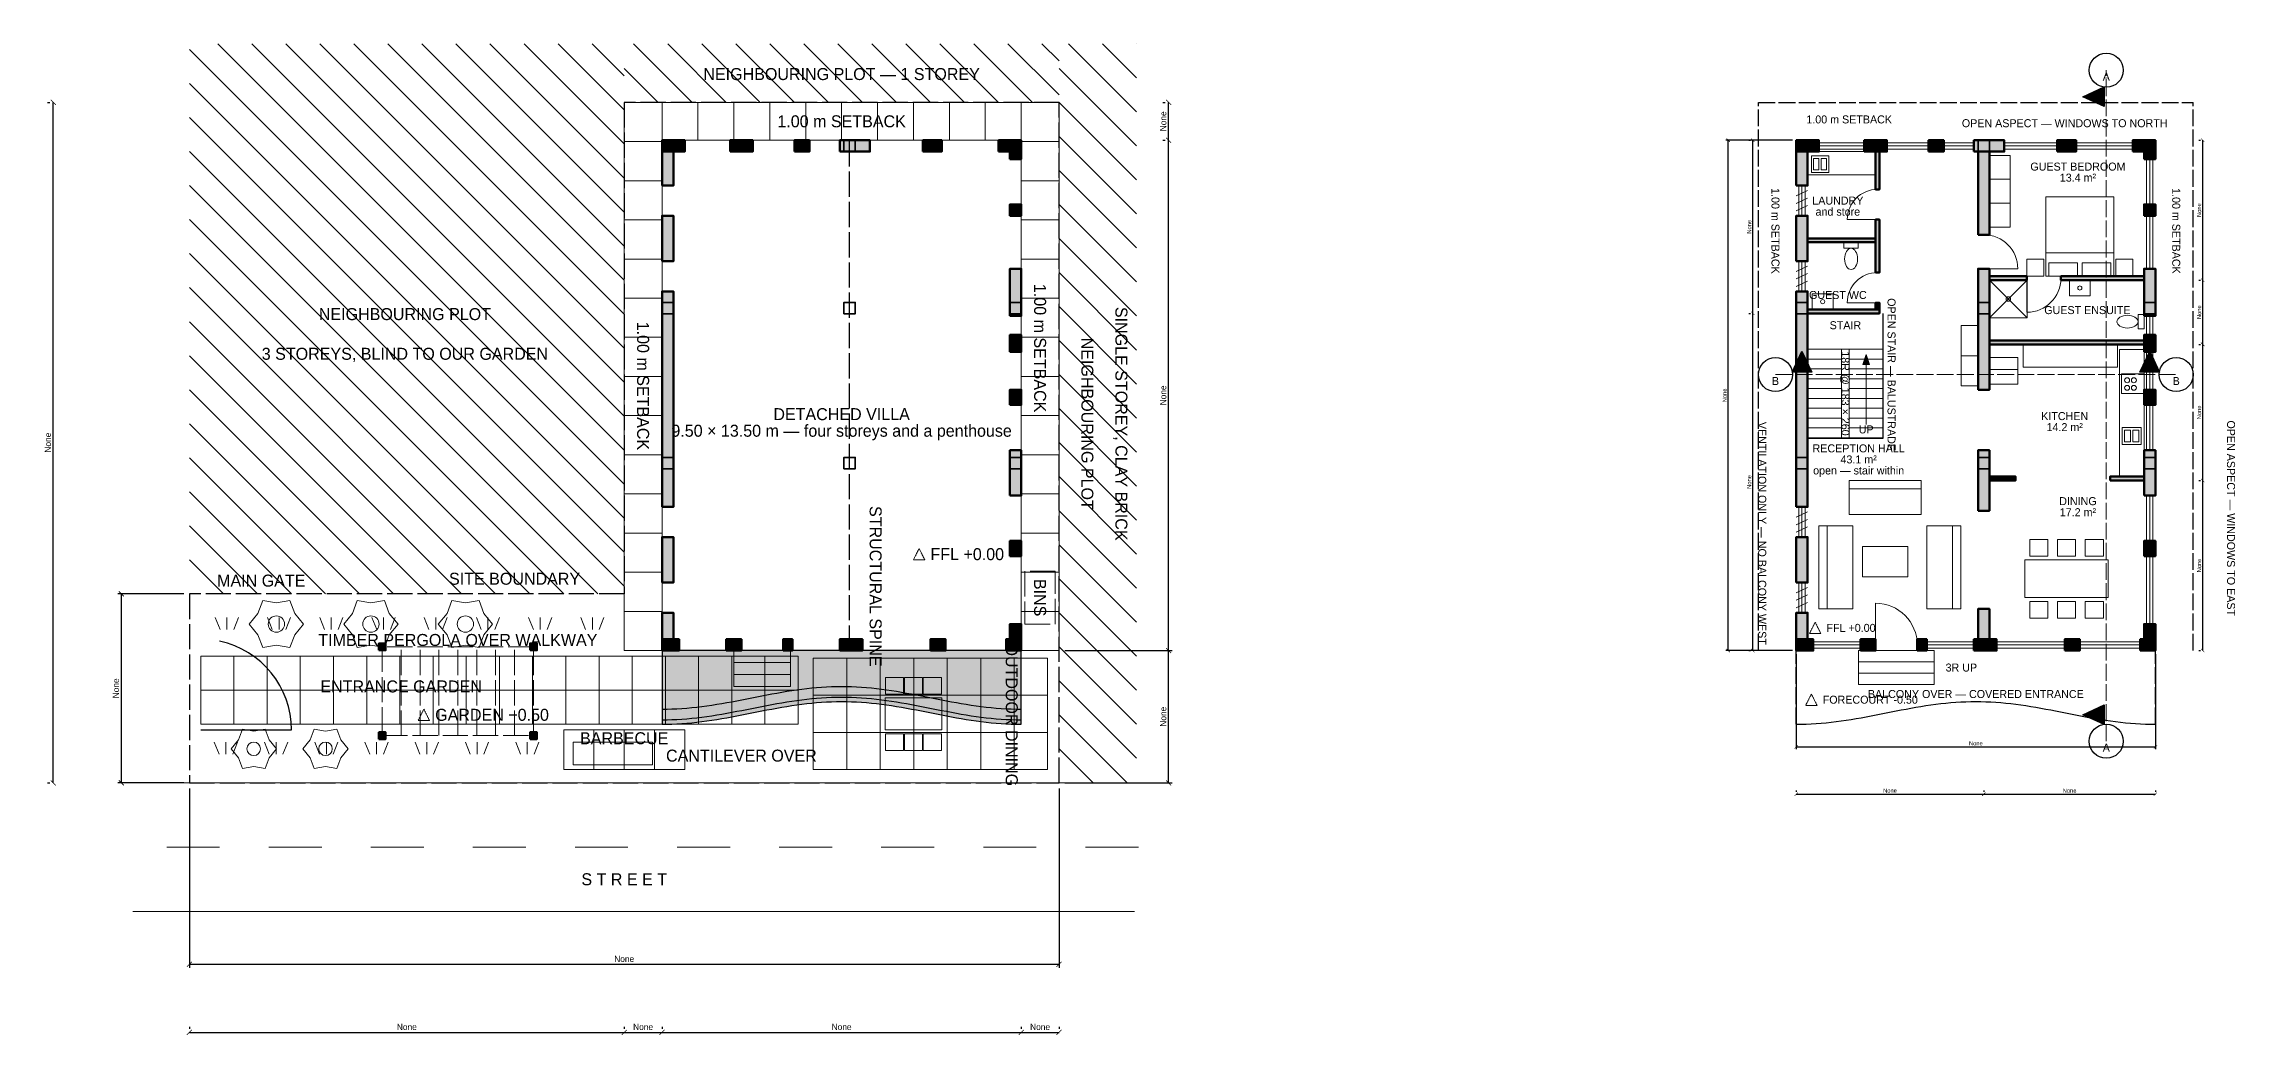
# Model space of a CAD drawing. Header units: millimetres. Extents: x -3851 to 506847, y -6675 to 35120.
# Drawn here: x -3851 to 54109, y -6675 to 19550 of the extents above; entities that cross this region are included whole.
import ezdxf
from ezdxf.enums import TextEntityAlignment as Align

# ---------------------------------------------------------------- set-up
doc = ezdxf.new("R2010")
doc.units = ezdxf.units.MM
doc.header["$LTSCALE"] = 20
doc.linetypes.add('DASHDOT', pattern=[3.556, 2.54, -0.508, 0, -0.508])
doc.linetypes.add('DASHED', pattern=[1.524, 1.27, -0.254])
for name, color, linetype, lineweight in [('A-ANNO-DIMS-00', 5, 'CONTINUOUS', 13), ('A-ANNO-DIMS-SITE', 5, 'CONTINUOUS', 13), ('A-ANNO-PATT-00', 8, 'CONTINUOUS', 9), ('A-ANNO-PATT-SITE', 8, 'CONTINUOUS', 9), ('A-ANNO-SYMB-00', 5, 'DASHED', 13), ('A-ANNO-SYMB-SITE', 5, 'DASHED', 13), ('A-ANNO-TEXT-00', 7, 'CONTINUOUS', 13), ('A-ANNO-TEXT-SITE', 7, 'CONTINUOUS', 13), ('A-DOOR-00', 3, 'CONTINUOUS', 18), ('A-EQPM-00', 6, 'CONTINUOUS', 13), ('A-FLOR-00', 7, 'CONTINUOUS', 25), ('A-FLOR-OVER-00', 7, 'CONTINUOUS', 25), ('A-FLOR-SITE', 7, 'CONTINUOUS', 25), ('A-FLOR-STRS-00', 2, 'CONTINUOUS', 18), ('A-FLOR-STRS-SITE', 2, 'CONTINUOUS', 18), ('A-FURN-00', 6, 'CONTINUOUS', 13), ('A-FURN-SITE', 6, 'CONTINUOUS', 13), ('A-GLAZ-00', 4, 'CONTINUOUS', 18), ('A-WALL-00', 7, 'CONTINUOUS', 50), ('A-WALL-PATT-00', 7, 'CONTINUOUS', 9), ('A-WALL-PATT-SITE', 7, 'CONTINUOUS', 9), ('A-WALL-SITE', 7, 'CONTINUOUS', 50), ('G-ANNO-BNDY-00', 1, 'DASHDOT', 25), ('G-ANNO-BNDY-SITE', 1, 'DASHDOT', 25), ('L-PLNT-SITE', 3, 'CONTINUOUS', 13), ('L-SITE-SITE', 3, 'CONTINUOUS', 18), ('S-COLS-00', 7, 'CONTINUOUS', 35), ('S-COLS-SITE', 7, 'CONTINUOUS', 35)]:
    doc.layers.add(name, color=color, linetype=linetype, lineweight=lineweight)
doc.dimstyles.new('ARCH', dxfattribs={"dimtxt": 2.2, "dimasz": 1.8, "dimexe": 1.2, "dimexo": 2, "dimgap": 0.8, "dimtad": 1, "dimlfac": 0.001, "dimblk": 'ARCHTICK', "dimcen": 2.5, "dimazin": 3, "dimtfac": 1, "dimtmove": 0, "dimatfit": 3})

# ---------------------------------------------------------------- blocks, each defined once
blk = doc.blocks.new('_ARCHTICK')
at = {"color": 0, "linetype": 'BYBLOCK', "const_width": 0.15}
blk.add_lwpolyline([(-0.5, -0.5), (0.5, 0.5)], dxfattribs=at)

msp = doc.modelspace()

# ---------------------------------------------------------------- hatches: boundary and pattern name
at = {"layer": 'A-ANNO-PATT-00'}
for points in [[(50080, 18150), (50640, 18410), (50640, 17890)], [(42650, 11420), (42910, 10860), (42390, 10860)], [(44350, 11330), (44260, 11070), (44440, 11070)], [(51850, 11420), (52110, 10860), (51590, 10860)], [(50080, 1800), (50640, 2060), (50640, 1540)]]:
    msp.add_hatch(color=7, dxfattribs=at).paths.add_polyline_path(points)
at = {"layer": 'A-ANNO-PATT-SITE'}
msp.add_hatch(color=7, dxfattribs=at).paths.add_polyline_path([(12500, 3500), (12500, 1550), (12631.944, 1551.142), (12763.889, 1554.558), (12895.833, 1560.222), (13027.778, 1568.092), (13159.722, 1578.108), (13291.667, 1590.192), (13423.611, 1604.254), (13555.556, 1620.187), (13687.5, 1637.868), (13819.444, 1657.164), (13951.389, 1677.927), (14083.333, 1700), (14215.278, 1723.215), (14347.222, 1747.394), (14479.167, 1772.354), (14611.111, 1797.906), (14743.056, 1823.853), (14875, 1850), (15006.944, 1876.147), (15138.889, 1902.094), (15270.833, 1927.646), (15402.778, 1952.606), (15534.722, 1976.785), (15666.667, 2000), (15798.611, 2022.073), (15930.556, 2042.836), (16062.5, 2062.132), (16194.444, 2079.813), (16326.389, 2095.746), (16458.333, 2109.808), (16590.278, 2121.892), (16722.222, 2131.908), (16854.167, 2139.778), (16986.111, 2145.442), (17118.056, 2148.858), (17250, 2150), (17381.944, 2148.858), (17513.889, 2145.442), (17645.833, 2139.778), (17777.778, 2131.908), (17909.722, 2121.892), (18041.667, 2109.808), (18173.611, 2095.746), (18305.556, 2079.813), (18437.5, 2062.132), (18569.444, 2042.836), (18701.389, 2022.073), (18833.333, 2000), (18965.278, 1976.785), (19097.222, 1952.606), (19229.167, 1927.646), (19361.111, 1902.094), (19493.056, 1876.147), (19625, 1850), (19756.944, 1823.853), (19888.889, 1797.906), (20020.833, 1772.354), (20152.778, 1747.394), (20284.722, 1723.215), (20416.667, 1700), (20548.611, 1677.927), (20680.556, 1657.164), (20812.5, 1637.868), (20944.444, 1620.187), (21076.389, 1604.254), (21208.333, 1590.192), (21340.278, 1578.108), (21472.222, 1568.092), (21604.167, 1560.222), (21736.111, 1554.558), (21868.056, 1551.142), (22000, 1550), (22000, 3500)])
at = {"layer": 'A-WALL-PATT-00'}
for points in [[(42500, 15800), (42800, 15800), (42800, 17000), (42500, 17000)], [(42500, 16700), (43100, 16700), (43100, 17000), (42500, 17000)], [(44300, 16700), (44900, 16700), (44900, 17000), (44300, 17000)], [(46000, 16700), (46400, 16700), (46400, 17000), (46000, 17000)], [(47200, 16700), (48000, 16700), (48000, 17000), (47200, 17000)], [(49400, 16700), (49900, 16700), (49900, 17000), (49400, 17000)], [(51400, 16700), (52000, 16700), (52000, 17000), (51400, 17000)], [(51700, 16500), (52000, 16500), (52000, 17000), (51700, 17000)], [(44600, 15700), (44700, 15700), (44700, 16700), (44600, 16700)], [(47310, 14500), (47610, 14500), (47610, 16700), (47310, 16700)], [(51700, 15000), (52000, 15000), (52000, 15300), (51700, 15300)], [(42500, 13800), (42800, 13800), (42800, 15000), (42500, 15000)], [(44600, 13500), (44700, 13500), (44700, 14900), (44600, 14900)], [(42800, 14300), (44600, 14300), (44600, 14400), (42800, 14400)], [(47310, 10400), (47610, 10400), (47610, 13600), (47310, 13600)], [(47610, 13300), (48600, 13300), (48600, 13400), (47610, 13400)], [(49500, 13300), (51700, 13300), (51700, 13400), (49500, 13400)], [(51700, 12350), (52000, 12350), (52000, 13600), (51700, 13600)], [(42500, 7300), (42800, 7300), (42800, 13000), (42500, 13000)], [(42800, 12420), (44700, 12420), (44700, 12520), (42800, 12520)], [(44600, 12520), (44700, 12520), (44700, 12700), (44600, 12700)], [(47610, 11600), (51700, 11600), (51700, 11700), (47610, 11700)], [(51700, 11400), (52000, 11400), (52000, 11850), (51700, 11850)], [(51700, 10000), (52000, 10000), (52000, 10400), (51700, 10400)], [(47310, 7200), (47610, 7200), (47610, 8800), (47310, 8800)], [(51700, 7600), (52000, 7600), (52000, 8800), (51700, 8800)], [(47610, 8000), (48300, 8000), (48300, 8100), (47610, 8100)], [(50800, 8000), (51700, 8000), (51700, 8100), (50800, 8100)], [(42500, 5300), (42800, 5300), (42800, 6500), (42500, 6500)], [(51700, 6000), (52000, 6000), (52000, 6400), (51700, 6400)], [(42500, 3500), (42800, 3500), (42800, 4500), (42500, 4500)], [(47310, 3800), (47610, 3800), (47610, 4600), (47310, 4600)], [(51700, 3500), (52000, 3500), (52000, 4200), (51700, 4200)], [(42500, 3500), (42950, 3500), (42950, 3800), (42500, 3800)], [(44200, 3500), (44600, 3500), (44600, 3800), (44200, 3800)], [(45700, 3500), (45950, 3500), (45950, 3800), (45700, 3800)], [(47200, 3500), (47800, 3500), (47800, 3800), (47200, 3800)], [(49600, 3500), (50000, 3500), (50000, 3800), (49600, 3800)], [(51600, 3500), (52000, 3500), (52000, 3800), (51600, 3800)]]:
    msp.add_hatch(color=7, dxfattribs=at).paths.add_polyline_path(points)
at = {"layer": 'A-WALL-PATT-SITE'}
for points in [[(12500, 15800), (12800, 15800), (12800, 17000), (12500, 17000)], [(12500, 16700), (13100, 16700), (13100, 17000), (12500, 17000)], [(14300, 16700), (14900, 16700), (14900, 17000), (14300, 17000)], [(16000, 16700), (16400, 16700), (16400, 17000), (16000, 17000)], [(17200, 16700), (18000, 16700), (18000, 17000), (17200, 17000)], [(19400, 16700), (19900, 16700), (19900, 17000), (19400, 17000)], [(21400, 16700), (22000, 16700), (22000, 17000), (21400, 17000)], [(21700, 16500), (22000, 16500), (22000, 17000), (21700, 17000)], [(21700, 15000), (22000, 15000), (22000, 15300), (21700, 15300)], [(12500, 13800), (12800, 13800), (12800, 15000), (12500, 15000)], [(21700, 12350), (22000, 12350), (22000, 13600), (21700, 13600)], [(12500, 7300), (12800, 7300), (12800, 13000), (12500, 13000)], [(21700, 11400), (22000, 11400), (22000, 11850), (21700, 11850)], [(21700, 10000), (22000, 10000), (22000, 10400), (21700, 10400)], [(21700, 7600), (22000, 7600), (22000, 8800), (21700, 8800)], [(12500, 5300), (12800, 5300), (12800, 6500), (12500, 6500)], [(21700, 6000), (22000, 6000), (22000, 6400), (21700, 6400)], [(12500, 3500), (12800, 3500), (12800, 4500), (12500, 4500)], [(21700, 3500), (22000, 3500), (22000, 4200), (21700, 4200)], [(5010, 3510), (5190, 3510), (5190, 3690), (5010, 3690)], [(9010, 3510), (9190, 3510), (9190, 3690), (9010, 3690)], [(12500, 3500), (12950, 3500), (12950, 3800), (12500, 3800)], [(14200, 3500), (14600, 3500), (14600, 3800), (14200, 3800)], [(15700, 3500), (15950, 3500), (15950, 3800), (15700, 3800)], [(17200, 3500), (17800, 3500), (17800, 3800), (17200, 3800)], [(19600, 3500), (20000, 3500), (20000, 3800), (19600, 3800)], [(21600, 3500), (22000, 3500), (22000, 3800), (21600, 3800)], [(5010, 1160), (5190, 1160), (5190, 1340), (5010, 1340)], [(9010, 1160), (9190, 1160), (9190, 1340), (9010, 1340)]]:
    msp.add_hatch(color=7, dxfattribs=at).paths.add_polyline_path(points)

# ---------------------------------------------------------------- linework, layer by layer
at = {"layer": 'A-ANNO-PATT-SITE'}
for p, q in [((11500, 7900), (0, 19400)), ((11500, 8800), (750, 19550)), ((11500, 9700), (1650, 19550)), ((11500, 10600), (2550, 19550)), ((11500, 11500), (3450, 19550)), ((11500, 12400), (4350, 19550)), ((11500, 13300), (5250, 19550)), ((11500, 14200), (6150, 19550)), ((11500, 15100), (7050, 19550)), ((11500, 16000), (7950, 19550)), ((11500, 16900), (8850, 19550)), ((11500, 17800), (9750, 19550)), ((11500, 18700), (10650, 19550)), ((13300, 18000), (11750, 19550)), ((14200, 18000), (12650, 19550)), ((15100, 18000), (13550, 19550)), ((16000, 18000), (14450, 19550)), ((16900, 18000), (15350, 19550)), ((17800, 18000), (16250, 19550)), ((18700, 18000), (17150, 19550)), ((19600, 18000), (18050, 19550)), ((20500, 18000), (18950, 19550)), ((21400, 18000), (19850, 19550)), ((22300, 18000), (20750, 19550)), ((23000, 18200), (21650, 19550)), ((23000, 19100), (22550, 19550)), ((25050, 17750), (23250, 19550)), ((25050, 18650), (24150, 19550)), ((25050, 19550), (25050, 19550)), ((12400, 18000), (11500, 18900)), ((25050, 16850), (23000, 18900)), ((11500, 7000), (0, 18500)), ((11500, 18000), (11500, 18000)), ((25050, 15950), (23000, 18000)), ((11500, 6100), (0, 17600)), ((25050, 15050), (23000, 17100)), ((11500, 5200), (0, 16700)), ((10800, 5000), (0, 15800)), ((25050, 14150), (23000, 16200)), ((25050, 13250), (23000, 15300)), ((9900, 5000), (0, 14900)), ((9000, 5000), (0, 14000)), ((25050, 12350), (23000, 14400)), ((25050, 11450), (23000, 13500)), ((8100, 5000), (0, 13100)), ((7200, 5000), (0, 12200)), ((25050, 10550), (23000, 12600)), ((25050, 9650), (23000, 11700)), ((6300, 5000), (0, 11300)), ((25050, 8750), (23000, 10800)), ((5400, 5000), (0, 10400)), ((25050, 7850), (23000, 9900)), ((4500, 5000), (0, 9500)), ((25050, 6950), (23000, 9000)), ((3600, 5000), (0, 8600)), ((2700, 5000), (0, 7700)), ((25050, 6050), (23000, 8100)), ((25050, 5150), (23000, 7200)), ((1800, 5000), (0, 6800)), ((900, 5000), (0, 5900)), ((25050, 4250), (23000, 6300)), ((25050, 3350), (23000, 5400)), ((0, 5000), (0, 5000)), ((25050, 2450), (23000, 4500)), ((25050, 1550), (23000, 3600)), ((25050, 650), (23000, 2700)), ((24800, 0), (23000, 1800)), ((23900, 0), (23000, 900)), ((23000, 0), (23000, 0))]:
    msp.add_line(p, q, dxfattribs=at)
at = {"layer": 'A-ANNO-SYMB-00', "linetype": 'DASHED', "ltscale": 17.5}
for p, q in [((50700, 1100), (50700, 18850)), ((41950, 10800), (52550, 10800))]:
    msp.add_line(p, q, dxfattribs=at)
at = {"layer": 'A-ANNO-SYMB-00'}
for points in [[(43000, 4250), (42850, 3950), (43150, 3950)], [(42900, 2350), (42750, 2050), (43050, 2050)]]:
    msp.add_lwpolyline(points, close=True, dxfattribs=at)
at = {"layer": 'A-ANNO-SYMB-SITE'}
for points in [[(19300, 6200), (19150, 5900), (19450, 5900)], [(6200, 1950), (6050, 1650), (6350, 1650)]]:
    msp.add_lwpolyline(points, close=True, dxfattribs=at)
at = {"layer": 'A-DOOR-00'}
for p, q in [((44600, 15700), (44700, 15700)), ((44650, 14900), (43850, 14900)), ((44600, 14900), (44700, 14900)), ((47310, 14500), (47610, 14500)), ((44600, 13500), (44700, 13500)), ((47310, 13600), (47610, 13600)), ((47460, 13600), (48360, 13600)), ((48600, 13300), (48600, 13400)), ((48600, 13350), (48600, 12450)), ((49500, 13300), (49500, 13400)), ((44650, 12700), (43850, 12700)), ((44600, 12700), (44700, 12700)), ((47310, 10400), (47610, 10400)), ((47310, 8800), (47610, 8800)), ((48300, 8000), (48300, 8100)), ((50800, 8000), (50800, 8100)), ((47310, 7200), (47610, 7200)), ((44600, 3650), (44600, 4750)), ((47310, 4600), (47610, 4600)), ((44600, 3500), (44600, 3800)), ((45700, 3500), (45700, 3800))]:
    msp.add_line(p, q, dxfattribs=at)
for centre, radius, start, end in [((44650, 14900), 800, 90, 180), ((47460, 13600), 900, 0, 90), ((44650, 12700), 800, 90, 180), ((48600, 13350), 900, -90, 0), ((44600, 3650), 1100, 0, 90)]:
    msp.add_arc(centre, radius, start, end, dxfattribs=at)
at = {"layer": 'A-EQPM-00'}
for p, q in [((47610, 12300), (48610, 13300)), ((48610, 12300), (47610, 13300))]:
    msp.add_line(p, q, dxfattribs=at)
for points in [[(42900, 16150), (43360, 16150), (43360, 16590), (42900, 16590)], [(42960, 16220), (43100, 16220), (43100, 16520), (42960, 16520)], [(43160, 16220), (43300, 16220), (43300, 16520), (43160, 16520)], [(43760, 14140), (44140, 14140), (44140, 14300), (43760, 14300)], [(42925, 12520), (43475, 12520), (43475, 12940), (42925, 12940)], [(47610, 12300), (48610, 12300), (48610, 13300), (47610, 13300)], [(49725, 12880), (50275, 12880), (50275, 13300), (49725, 13300)], [(51540, 12010), (51700, 12010), (51700, 12390), (51540, 12390)], [(51120, 8950), (51620, 8950), (51620, 9400), (51120, 9400)], [(51180, 9020), (51340, 9020), (51340, 9330), (51180, 9330)], [(51400, 9020), (51560, 9020), (51560, 9330), (51400, 9330)]]:
    msp.add_lwpolyline(points, close=True, dxfattribs=at)
for centre, radius in [((43200, 12730), 55), ((48110, 12800), 60), ((50000, 13090), 55)]:
    msp.add_circle(centre, radius, dxfattribs=at)
for centre, major_axis in [((43950, 13860), (0, 280)), ((51260, 12200), (280, 0))]:
    msp.add_ellipse(centre, major_axis=major_axis, ratio=0.607142857, dxfattribs=at)
at = {"layer": 'A-FLOR-00'}
for p, q in [((44800, 9120), (44800, 12420)), ((42800, 9120), (44800, 9120))]:
    msp.add_line(p, q, dxfattribs=at)
for points in [[(50080, 18150), (50640, 18410), (50640, 17890)], [(42650, 11420), (42910, 10860), (42390, 10860)], [(51850, 11420), (52110, 10860), (51590, 10860)], [(50080, 1800), (50640, 2060), (50640, 1540)]]:
    msp.add_lwpolyline(points, close=True, dxfattribs=at)
for centre in [(50700, 18850), (41950, 10800), (52550, 10800), (50700, 1100)]:
    msp.add_circle(centre, 450, dxfattribs=at)
at = {"layer": 'A-FLOR-OVER-00', "linetype": 'DASHED', "ltscale": 17.5}
for p, q in [((42500, 1550), (42500, 3500)), ((52000, 1550), (52000, 3500))]:
    msp.add_line(p, q, dxfattribs=at)
msp.add_lwpolyline([(42500, 1550), (42631.944, 1551.142), (42763.889, 1554.558), (42895.833, 1560.222), (43027.778, 1568.092), (43159.722, 1578.108), (43291.667, 1590.192), (43423.611, 1604.254), (43555.556, 1620.187), (43687.5, 1637.868), (43819.444, 1657.164), (43951.389, 1677.927), (44083.333, 1700), (44215.278, 1723.215), (44347.222, 1747.394), (44479.167, 1772.354), (44611.111, 1797.906), (44743.056, 1823.853), (44875, 1850), (45006.944, 1876.147), (45138.889, 1902.094), (45270.833, 1927.646), (45402.778, 1952.606), (45534.722, 1976.785), (45666.667, 2000), (45798.611, 2022.073), (45930.556, 2042.836), (46062.5, 2062.132), (46194.444, 2079.813), (46326.389, 2095.746), (46458.333, 2109.808), (46590.278, 2121.892), (46722.222, 2131.908), (46854.167, 2139.778), (46986.111, 2145.442), (47118.056, 2148.858), (47250, 2150), (47381.944, 2148.858), (47513.889, 2145.442), (47645.833, 2139.778), (47777.778, 2131.908), (47909.722, 2121.892), (48041.667, 2109.808), (48173.611, 2095.746), (48305.556, 2079.813), (48437.5, 2062.132), (48569.444, 2042.836), (48701.389, 2022.073), (48833.333, 2000), (48965.278, 1976.785), (49097.222, 1952.606), (49229.167, 1927.646), (49361.111, 1902.094), (49493.056, 1876.147), (49625, 1850), (49756.944, 1823.853), (49888.889, 1797.906), (50020.833, 1772.354), (50152.778, 1747.394), (50284.722, 1723.215), (50416.667, 1700), (50548.611, 1677.927), (50680.556, 1657.164), (50812.5, 1637.868), (50944.444, 1620.187), (51076.389, 1604.254), (51208.333, 1590.192), (51340.278, 1578.108), (51472.222, 1568.092), (51604.167, 1560.222), (51736.111, 1554.558), (51868.056, 1551.142), (52000, 1550)], dxfattribs=at)
at = {"layer": 'A-FLOR-SITE', "linetype": 'DASHED', "ltscale": 26.25}
msp.add_line((17460, 3500), (17460, 17000), dxfattribs=at)
at = {"layer": 'A-FLOR-SITE'}
msp.add_line((300, 1400), (2700, 1400), dxfattribs=at)
msp.add_lwpolyline([(12500, 3500), (12500, 1550), (12631.944, 1551.142), (12763.889, 1554.558), (12895.833, 1560.222), (13027.778, 1568.092), (13159.722, 1578.108), (13291.667, 1590.192), (13423.611, 1604.254), (13555.556, 1620.187), (13687.5, 1637.868), (13819.444, 1657.164), (13951.389, 1677.927), (14083.333, 1700), (14215.278, 1723.215), (14347.222, 1747.394), (14479.167, 1772.354), (14611.111, 1797.906), (14743.056, 1823.853), (14875, 1850), (15006.944, 1876.147), (15138.889, 1902.094), (15270.833, 1927.646), (15402.778, 1952.606), (15534.722, 1976.785), (15666.667, 2000), (15798.611, 2022.073), (15930.556, 2042.836), (16062.5, 2062.132), (16194.444, 2079.813), (16326.389, 2095.746), (16458.333, 2109.808), (16590.278, 2121.892), (16722.222, 2131.908), (16854.167, 2139.778), (16986.111, 2145.442), (17118.056, 2148.858), (17250, 2150), (17381.944, 2148.858), (17513.889, 2145.442), (17645.833, 2139.778), (17777.778, 2131.908), (17909.722, 2121.892), (18041.667, 2109.808), (18173.611, 2095.746), (18305.556, 2079.813), (18437.5, 2062.132), (18569.444, 2042.836), (18701.389, 2022.073), (18833.333, 2000), (18965.278, 1976.785), (19097.222, 1952.606), (19229.167, 1927.646), (19361.111, 1902.094), (19493.056, 1876.147), (19625, 1850), (19756.944, 1823.853), (19888.889, 1797.906), (20020.833, 1772.354), (20152.778, 1747.394), (20284.722, 1723.215), (20416.667, 1700), (20548.611, 1677.927), (20680.556, 1657.164), (20812.5, 1637.868), (20944.444, 1620.187), (21076.389, 1604.254), (21208.333, 1590.192), (21340.278, 1578.108), (21472.222, 1568.092), (21604.167, 1560.222), (21736.111, 1554.558), (21868.056, 1551.142), (22000, 1550), (22000, 3500)], close=True, dxfattribs=at)
at = {"layer": 'A-FLOR-SITE', "linetype": 'DASHED', "ltscale": 26.25}
msp.add_lwpolyline([(12500, 1950), (12631.944, 1951.142), (12763.889, 1954.558), (12895.833, 1960.222), (13027.778, 1968.092), (13159.722, 1978.108), (13291.667, 1990.192), (13423.611, 2004.254), (13555.556, 2020.187), (13687.5, 2037.868), (13819.444, 2057.164), (13951.389, 2077.927), (14083.333, 2100), (14215.278, 2123.215), (14347.222, 2147.394), (14479.167, 2172.354), (14611.111, 2197.906), (14743.056, 2223.853), (14875, 2250), (15006.944, 2276.147), (15138.889, 2302.094), (15270.833, 2327.646), (15402.778, 2352.606), (15534.722, 2376.785), (15666.667, 2400), (15798.611, 2422.073), (15930.556, 2442.836), (16062.5, 2462.132), (16194.444, 2479.813), (16326.389, 2495.746), (16458.333, 2509.808), (16590.278, 2521.892), (16722.222, 2531.908), (16854.167, 2539.778), (16986.111, 2545.442), (17118.056, 2548.858), (17250, 2550), (17381.944, 2548.858), (17513.889, 2545.442), (17645.833, 2539.778), (17777.778, 2531.908), (17909.722, 2521.892), (18041.667, 2509.808), (18173.611, 2495.746), (18305.556, 2479.813), (18437.5, 2462.132), (18569.444, 2442.836), (18701.389, 2422.073), (18833.333, 2400), (18965.278, 2376.785), (19097.222, 2352.606), (19229.167, 2327.646), (19361.111, 2302.094), (19493.056, 2276.147), (19625, 2250), (19756.944, 2223.853), (19888.889, 2197.906), (20020.833, 2172.354), (20152.778, 2147.394), (20284.722, 2123.215), (20416.667, 2100), (20548.611, 2077.927), (20680.556, 2057.164), (20812.5, 2037.868), (20944.444, 2020.187), (21076.389, 2004.254), (21208.333, 1990.192), (21340.278, 1978.108), (21472.222, 1968.092), (21604.167, 1960.222), (21736.111, 1954.558), (21868.056, 1951.142), (22000, 1950)], dxfattribs=at)
at = {"layer": 'A-FLOR-SITE'}
for points in [[(12500, 1670), (12631.944, 1671.142), (12763.889, 1674.558), (12895.833, 1680.222), (13027.778, 1688.092), (13159.722, 1698.108), (13291.667, 1710.192), (13423.611, 1724.254), (13555.556, 1740.187), (13687.5, 1757.868), (13819.444, 1777.164), (13951.389, 1797.927), (14083.333, 1820), (14215.278, 1843.215), (14347.222, 1867.394), (14479.167, 1892.354), (14611.111, 1917.906), (14743.056, 1943.853), (14875, 1970), (15006.944, 1996.147), (15138.889, 2022.094), (15270.833, 2047.646), (15402.778, 2072.606), (15534.722, 2096.785), (15666.667, 2120), (15798.611, 2142.073), (15930.556, 2162.836), (16062.5, 2182.132), (16194.444, 2199.813), (16326.389, 2215.746), (16458.333, 2229.808), (16590.278, 2241.892), (16722.222, 2251.908), (16854.167, 2259.778), (16986.111, 2265.442), (17118.056, 2268.858), (17250, 2270), (17381.944, 2268.858), (17513.889, 2265.442), (17645.833, 2259.778), (17777.778, 2251.908), (17909.722, 2241.892), (18041.667, 2229.808), (18173.611, 2215.746), (18305.556, 2199.813), (18437.5, 2182.132), (18569.444, 2162.836), (18701.389, 2142.073), (18833.333, 2120), (18965.278, 2096.785), (19097.222, 2072.606), (19229.167, 2047.646), (19361.111, 2022.094), (19493.056, 1996.147), (19625, 1970), (19756.944, 1943.853), (19888.889, 1917.906), (20020.833, 1892.354), (20152.778, 1867.394), (20284.722, 1843.215), (20416.667, 1820), (20548.611, 1797.927), (20680.556, 1777.164), (20812.5, 1757.868), (20944.444, 1740.187), (21076.389, 1724.254), (21208.333, 1710.192), (21340.278, 1698.108), (21472.222, 1688.092), (21604.167, 1680.222), (21736.111, 1674.558), (21868.056, 1671.142), (22000, 1670)], [(12500, 1550), (12631.944, 1551.142), (12763.889, 1554.558), (12895.833, 1560.222), (13027.778, 1568.092), (13159.722, 1578.108), (13291.667, 1590.192), (13423.611, 1604.254), (13555.556, 1620.187), (13687.5, 1637.868), (13819.444, 1657.164), (13951.389, 1677.927), (14083.333, 1700), (14215.278, 1723.215), (14347.222, 1747.394), (14479.167, 1772.354), (14611.111, 1797.906), (14743.056, 1823.853), (14875, 1850), (15006.944, 1876.147), (15138.889, 1902.094), (15270.833, 1927.646), (15402.778, 1952.606), (15534.722, 1976.785), (15666.667, 2000), (15798.611, 2022.073), (15930.556, 2042.836), (16062.5, 2062.132), (16194.444, 2079.813), (16326.389, 2095.746), (16458.333, 2109.808), (16590.278, 2121.892), (16722.222, 2131.908), (16854.167, 2139.778), (16986.111, 2145.442), (17118.056, 2148.858), (17250, 2150), (17381.944, 2148.858), (17513.889, 2145.442), (17645.833, 2139.778), (17777.778, 2131.908), (17909.722, 2121.892), (18041.667, 2109.808), (18173.611, 2095.746), (18305.556, 2079.813), (18437.5, 2062.132), (18569.444, 2042.836), (18701.389, 2022.073), (18833.333, 2000), (18965.278, 1976.785), (19097.222, 1952.606), (19229.167, 1927.646), (19361.111, 1902.094), (19493.056, 1876.147), (19625, 1850), (19756.944, 1823.853), (19888.889, 1797.906), (20020.833, 1772.354), (20152.778, 1747.394), (20284.722, 1723.215), (20416.667, 1700), (20548.611, 1677.927), (20680.556, 1657.164), (20812.5, 1637.868), (20944.444, 1620.187), (21076.389, 1604.254), (21208.333, 1590.192), (21340.278, 1578.108), (21472.222, 1568.092), (21604.167, 1560.222), (21736.111, 1554.558), (21868.056, 1551.142), (22000, 1550)]]:
    msp.add_lwpolyline(points, dxfattribs=at)
msp.add_arc((300, 1400), 2400, 0, 78, dxfattribs=at)
at = {"layer": 'A-FLOR-STRS-00'}
for p, q in [((42800, 11470), (44800, 11470)), ((42800, 11470), (43700, 11470)), ((42800, 11210), (43700, 11210)), ((43700, 9130), (43700, 11470)), ((43900, 11470), (44800, 11470)), ((43900, 9130), (43900, 11470)), ((43900, 11210), (44800, 11210)), ((44350, 9480), (44350, 11170)), ((42800, 10950), (43700, 10950)), ((42800, 10690), (43700, 10690)), ((43900, 10950), (44800, 10950)), ((43900, 10690), (44800, 10690)), ((42800, 10430), (43700, 10430)), ((42800, 10170), (43700, 10170)), ((42800, 9910), (43700, 9910)), ((43900, 10430), (44800, 10430)), ((43900, 10170), (44800, 10170)), ((43900, 9910), (44800, 9910)), ((42800, 9650), (43700, 9650)), ((42800, 9390), (43700, 9390)), ((43900, 9650), (44800, 9650)), ((43900, 9390), (44800, 9390)), ((42800, 9130), (43700, 9130)), ((43900, 9130), (44800, 9130))]:
    msp.add_line(p, q, dxfattribs=at)
for points in [[(43700, 9130), (43900, 9130), (43900, 11470), (43700, 11470)], [(44350, 11330), (44260, 11070), (44440, 11070)]]:
    msp.add_lwpolyline(points, close=True, dxfattribs=at)
at = {"layer": 'A-FLOR-STRS-SITE'}
for p, q in [((14400, 3500), (15900, 3500)), ((14400, 3183.333), (15900, 3183.333)), ((14400, 2866.667), (15900, 2866.667))]:
    msp.add_line(p, q, dxfattribs=at)
msp.add_lwpolyline([(14400, 2550), (15900, 2550), (15900, 3500), (14400, 3500)], close=True, dxfattribs=at)
at = {"layer": 'A-FURN-00'}
for p, q in [((47610, 15966.667), (48160, 15966.667)), ((47610, 15333.333), (48160, 15333.333)), ((49100, 14020), (50900, 14020)), ((46860, 11300), (47310, 11300)), ((47610, 10935), (48360, 10935))]:
    msp.add_line(p, q, dxfattribs=at)
for points in [[(42800, 16080), (44600, 16080), (44600, 16700), (42800, 16700)], [(47610, 14700), (48160, 14700), (48160, 16600), (47610, 16600)], [(49100, 13400), (50900, 13400), (50900, 15500), (49100, 15500)], [(48600, 13400), (49050, 13400), (49050, 13850), (48600, 13850)], [(49180, 13400), (49940, 13400), (49940, 13760), (49180, 13760)], [(50060, 13400), (50820, 13400), (50820, 13760), (50060, 13760)], [(50950, 13400), (51400, 13400), (51400, 13850), (50950, 13850)], [(46860, 10500), (47310, 10500), (47310, 12100), (46860, 12100)], [(48500, 11000), (51000, 11000), (51000, 11600), (48500, 11600)], [(47610, 10550), (48360, 10550), (48360, 11250), (47610, 11250)], [(51050, 8100), (51700, 8100), (51700, 11460), (51050, 11460)], [(51100, 10300), (51700, 10300), (51700, 10820), (51100, 10820)], [(43900, 7100), (45800, 7100), (45800, 8000), (43900, 8000)], [(43900, 7780), (45800, 7780), (45800, 8000), (43900, 8000)], [(43100, 4600), (44000, 4600), (44000, 6800), (43100, 6800)], [(43100, 4600), (43320, 4600), (43320, 6800), (43100, 6800)], [(45950, 4600), (46850, 4600), (46850, 6800), (45950, 6800)], [(46630, 4600), (46850, 4600), (46850, 6800), (46630, 6800)], [(48676.667, 6000), (49156.667, 6000), (49156.667, 6440), (48676.667, 6440)], [(49410, 6000), (49890, 6000), (49890, 6440), (49410, 6440)], [(50143.333, 6000), (50623.333, 6000), (50623.333, 6440), (50143.333, 6440)], [(44250, 5450), (45450, 5450), (45450, 6250), (44250, 6250)], [(48550, 4900), (50750, 4900), (50750, 5900), (48550, 5900)], [(48676.667, 4360), (49156.667, 4360), (49156.667, 4800), (48676.667, 4800)], [(49410, 4360), (49890, 4360), (49890, 4800), (49410, 4800)], [(50143.333, 4360), (50623.333, 4360), (50623.333, 4800), (50143.333, 4800)], [(44150, 3200), (46150, 3200), (46150, 3500), (44150, 3500)], [(44150, 2900), (46150, 2900), (46150, 3200), (44150, 3200)], [(44150, 2600), (46150, 2600), (46150, 2900), (44150, 2900)]]:
    msp.add_lwpolyline(points, close=True, dxfattribs=at)
for centre in [(51250, 10650), (51250, 10450), (51430, 10650), (51430, 10450)]:
    msp.add_circle(centre, 65, dxfattribs=at)
at = {"layer": 'A-FURN-SITE'}
for p, q in [((12500, 1550), (12500, 3500)), ((22000, 1550), (22000, 3500))]:
    msp.add_line(p, q, dxfattribs=at)
for points in [[(11500, 3500), (12500, 3500), (12500, 18000), (11500, 18000)], [(12500, 17000), (22000, 17000), (22000, 18000), (12500, 18000)], [(22000, 3500), (23000, 3500), (23000, 18000), (22000, 18000)], [(300, 1550), (16100, 1550), (16100, 3350), (300, 3350)], [(16500, 350), (22700, 350), (22700, 3300), (16500, 3300)], [(18410, 2350), (18890, 2350), (18890, 2790), (18410, 2790)], [(18910, 2350), (19390, 2350), (19390, 2790), (18910, 2790)], [(19410, 2350), (19890, 2350), (19890, 2790), (19410, 2790)], [(18400, 1400), (19900, 1400), (19900, 2250), (18400, 2250)], [(9900, 350), (13100, 350), (13100, 1400), (9900, 1400)], [(18410, 860), (18890, 860), (18890, 1300), (18410, 1300)], [(18910, 860), (19390, 860), (19390, 1300), (18910, 1300)], [(19410, 860), (19890, 860), (19890, 1300), (19410, 1300)], [(10150, 480), (12250, 480), (12250, 1080), (10150, 1080)]]:
    msp.add_lwpolyline(points, close=True, dxfattribs=at)
at = {"layer": 'A-FURN-SITE', "linetype": 'DASHED', "ltscale": 26.25}
msp.add_lwpolyline([(22100, 4200), (22900, 4200), (22900, 5600), (22100, 5600)], close=True, dxfattribs=at)
at = {"layer": 'A-GLAZ-00'}
for p, q in [((43100, 16700), (43100, 17000)), ((43100, 16934), (44300, 16934)), ((43100, 16850), (44300, 16850)), ((44300, 16700), (44300, 17000)), ((44900, 16700), (44900, 17000)), ((44900, 16934), (46000, 16934)), ((44900, 16850), (46000, 16850)), ((46000, 16700), (46000, 17000)), ((46400, 16700), (46400, 17000)), ((46400, 16934), (47200, 16934)), ((46400, 16850), (47200, 16850)), ((47200, 16700), (47200, 17000)), ((48000, 16700), (48000, 17000)), ((48000, 16934), (49400, 16934)), ((48000, 16850), (49400, 16850)), ((49400, 16700), (49400, 17000)), ((49900, 16700), (49900, 17000)), ((49900, 16934), (51400, 16934)), ((49900, 16850), (51400, 16850)), ((51400, 16700), (51400, 17000)), ((43100, 16766), (44300, 16766)), ((44900, 16766), (46000, 16766)), ((46400, 16766), (47200, 16766)), ((48000, 16766), (49400, 16766)), ((49900, 16766), (51400, 16766)), ((51700, 16500), (52000, 16500)), ((51766, 15300), (51766, 16500)), ((51850, 15300), (51850, 16500)), ((51934, 15300), (51934, 16500)), ((42500, 15800), (42800, 15800)), ((42500, 15530), (42800, 15670)), ((42566, 15000), (42566, 15800)), ((42650, 15000), (42650, 15800)), ((42734, 15000), (42734, 15800)), ((42500, 15330), (42800, 15470)), ((42500, 15130), (42800, 15270)), ((51700, 15300), (52000, 15300)), ((42500, 15000), (42800, 15000)), ((51700, 15000), (52000, 15000)), ((51766, 13600), (51766, 15000)), ((51850, 13600), (51850, 15000)), ((51934, 13600), (51934, 15000)), ((42500, 13800), (42800, 13800)), ((42500, 13530), (42800, 13670)), ((42500, 13330), (42800, 13470)), ((42566, 13000), (42566, 13800)), ((42650, 13000), (42650, 13800)), ((42734, 13000), (42734, 13800)), ((51700, 13600), (52000, 13600)), ((42500, 13130), (42800, 13270)), ((42500, 13000), (42800, 13000)), ((51700, 12350), (52000, 12350)), ((51766, 11850), (51766, 12350)), ((51850, 11850), (51850, 12350)), ((51934, 11850), (51934, 12350)), ((51700, 11850), (52000, 11850)), ((51700, 11400), (52000, 11400)), ((51766, 10400), (51766, 11400)), ((51850, 10400), (51850, 11400)), ((51934, 10400), (51934, 11400)), ((51700, 10400), (52000, 10400)), ((51700, 10000), (52000, 10000)), ((51766, 8800), (51766, 10000)), ((51850, 8800), (51850, 10000)), ((51934, 8800), (51934, 10000)), ((51700, 8800), (52000, 8800)), ((51700, 7600), (52000, 7600)), ((51766, 6400), (51766, 7600)), ((51850, 6400), (51850, 7600)), ((51934, 6400), (51934, 7600)), ((42500, 7300), (42800, 7300)), ((42500, 7030), (42800, 7170)), ((42500, 6830), (42800, 6970)), ((42566, 6500), (42566, 7300)), ((42650, 6500), (42650, 7300)), ((42734, 6500), (42734, 7300)), ((42500, 6630), (42800, 6770)), ((42500, 6500), (42800, 6500)), ((51700, 6400), (52000, 6400)), ((51700, 6000), (52000, 6000)), ((51766, 4200), (51766, 6000)), ((51850, 4200), (51850, 6000)), ((51934, 4200), (51934, 6000)), ((42500, 5300), (42800, 5300)), ((42566, 4500), (42566, 5300)), ((42650, 4500), (42650, 5300)), ((42734, 4500), (42734, 5300)), ((42500, 5030), (42800, 5170)), ((42500, 4830), (42800, 4970)), ((42500, 4630), (42800, 4770)), ((42500, 4500), (42800, 4500)), ((51700, 4200), (52000, 4200)), ((42950, 3500), (42950, 3800)), ((42950, 3734), (44200, 3734)), ((42950, 3650), (44200, 3650)), ((42950, 3566), (44200, 3566)), ((44200, 3500), (44200, 3800)), ((45950, 3500), (45950, 3800)), ((45950, 3734), (47200, 3734)), ((45950, 3650), (47200, 3650)), ((45950, 3566), (47200, 3566)), ((47200, 3500), (47200, 3800)), ((47800, 3500), (47800, 3800)), ((47800, 3734), (49600, 3734)), ((47800, 3650), (49600, 3650)), ((47800, 3566), (49600, 3566)), ((49600, 3500), (49600, 3800)), ((50000, 3500), (50000, 3800)), ((50000, 3734), (51600, 3734)), ((50000, 3650), (51600, 3650)), ((50000, 3566), (51600, 3566)), ((51600, 3500), (51600, 3800))]:
    msp.add_line(p, q, dxfattribs=at)
at = {"layer": 'A-WALL-00'}
for points in [[(42500, 15800), (42800, 15800), (42800, 17000), (42500, 17000)], [(42500, 16700), (43100, 16700), (43100, 17000), (42500, 17000)], [(44300, 16700), (44900, 16700), (44900, 17000), (44300, 17000)], [(46000, 16700), (46400, 16700), (46400, 17000), (46000, 17000)], [(47200, 16700), (48000, 16700), (48000, 17000), (47200, 17000)], [(49400, 16700), (49900, 16700), (49900, 17000), (49400, 17000)], [(51400, 16700), (52000, 16700), (52000, 17000), (51400, 17000)], [(51700, 16500), (52000, 16500), (52000, 17000), (51700, 17000)], [(44600, 15700), (44700, 15700), (44700, 16700), (44600, 16700)], [(47310, 14500), (47610, 14500), (47610, 16700), (47310, 16700)], [(51700, 15000), (52000, 15000), (52000, 15300), (51700, 15300)], [(42500, 13800), (42800, 13800), (42800, 15000), (42500, 15000)], [(44600, 13500), (44700, 13500), (44700, 14900), (44600, 14900)], [(42800, 14300), (44600, 14300), (44600, 14400), (42800, 14400)], [(47310, 10400), (47610, 10400), (47610, 13600), (47310, 13600)], [(47610, 13300), (48600, 13300), (48600, 13400), (47610, 13400)], [(49500, 13300), (51700, 13300), (51700, 13400), (49500, 13400)], [(51700, 12350), (52000, 12350), (52000, 13600), (51700, 13600)], [(42500, 7300), (42800, 7300), (42800, 13000), (42500, 13000)], [(42800, 12420), (44700, 12420), (44700, 12520), (42800, 12520)], [(44600, 12520), (44700, 12520), (44700, 12700), (44600, 12700)], [(47610, 11600), (51700, 11600), (51700, 11700), (47610, 11700)], [(51700, 11400), (52000, 11400), (52000, 11850), (51700, 11850)], [(51700, 10000), (52000, 10000), (52000, 10400), (51700, 10400)], [(47310, 7200), (47610, 7200), (47610, 8800), (47310, 8800)], [(51700, 7600), (52000, 7600), (52000, 8800), (51700, 8800)], [(47610, 8000), (48300, 8000), (48300, 8100), (47610, 8100)], [(50800, 8000), (51700, 8000), (51700, 8100), (50800, 8100)], [(42500, 5300), (42800, 5300), (42800, 6500), (42500, 6500)], [(51700, 6000), (52000, 6000), (52000, 6400), (51700, 6400)], [(42500, 3500), (42800, 3500), (42800, 4500), (42500, 4500)], [(47310, 3800), (47610, 3800), (47610, 4600), (47310, 4600)], [(51700, 3500), (52000, 3500), (52000, 4200), (51700, 4200)], [(42500, 3500), (42950, 3500), (42950, 3800), (42500, 3800)], [(44200, 3500), (44600, 3500), (44600, 3800), (44200, 3800)], [(45700, 3500), (45950, 3500), (45950, 3800), (45700, 3800)], [(47200, 3500), (47800, 3500), (47800, 3800), (47200, 3800)], [(49600, 3500), (50000, 3500), (50000, 3800), (49600, 3800)], [(51600, 3500), (52000, 3500), (52000, 3800), (51600, 3800)]]:
    msp.add_lwpolyline(points, close=True, dxfattribs=at)
at = {"layer": 'A-WALL-SITE'}
for points in [[(12500, 15800), (12800, 15800), (12800, 17000), (12500, 17000)], [(12500, 16700), (13100, 16700), (13100, 17000), (12500, 17000)], [(14300, 16700), (14900, 16700), (14900, 17000), (14300, 17000)], [(16000, 16700), (16400, 16700), (16400, 17000), (16000, 17000)], [(17200, 16700), (18000, 16700), (18000, 17000), (17200, 17000)], [(19400, 16700), (19900, 16700), (19900, 17000), (19400, 17000)], [(21400, 16700), (22000, 16700), (22000, 17000), (21400, 17000)], [(21700, 16500), (22000, 16500), (22000, 17000), (21700, 17000)], [(21700, 15000), (22000, 15000), (22000, 15300), (21700, 15300)], [(12500, 13800), (12800, 13800), (12800, 15000), (12500, 15000)], [(21700, 12350), (22000, 12350), (22000, 13600), (21700, 13600)], [(12500, 7300), (12800, 7300), (12800, 13000), (12500, 13000)], [(21700, 11400), (22000, 11400), (22000, 11850), (21700, 11850)], [(21700, 10000), (22000, 10000), (22000, 10400), (21700, 10400)], [(21700, 7600), (22000, 7600), (22000, 8800), (21700, 8800)], [(12500, 5300), (12800, 5300), (12800, 6500), (12500, 6500)], [(21700, 6000), (22000, 6000), (22000, 6400), (21700, 6400)], [(12500, 3500), (12800, 3500), (12800, 4500), (12500, 4500)], [(21700, 3500), (22000, 3500), (22000, 4200), (21700, 4200)], [(5010, 3510), (5190, 3510), (5190, 3690), (5010, 3690)], [(9010, 3510), (9190, 3510), (9190, 3690), (9010, 3690)], [(12500, 3500), (12950, 3500), (12950, 3800), (12500, 3800)], [(14200, 3500), (14600, 3500), (14600, 3800), (14200, 3800)], [(15700, 3500), (15950, 3500), (15950, 3800), (15700, 3800)], [(17200, 3500), (17800, 3500), (17800, 3800), (17200, 3800)], [(19600, 3500), (20000, 3500), (20000, 3800), (19600, 3800)], [(21600, 3500), (22000, 3500), (22000, 3800), (21600, 3800)], [(5010, 1160), (5190, 1160), (5190, 1340), (5010, 1340)], [(9010, 1160), (9190, 1160), (9190, 1340), (9010, 1340)]]:
    msp.add_lwpolyline(points, close=True, dxfattribs=at)
at = {"layer": 'G-ANNO-BNDY-00', "linetype": 'DASHED', "ltscale": 17.5}
for p, q in [((41500, 3500), (41500, 18000)), ((41500, 18000), (53000, 18000)), ((53000, 3500), (53000, 18000))]:
    msp.add_line(p, q, dxfattribs=at)
at = {"layer": 'G-ANNO-BNDY-SITE', "linetype": 'DASHED', "ltscale": 26.25}
msp.add_lwpolyline([(0, 0), (23000, 0), (23000, 18000), (11500, 18000), (11500, 5000), (0, 5000)], close=True, dxfattribs=at)
at = {"layer": 'L-PLNT-SITE'}
for p, q in [((810.625, 4055), (684.625, 4375)), ((990.625, 4055), (990.625, 4375)), ((1170.625, 4055), (1296.625, 4375)), ((2191.875, 4055), (2065.875, 4375)), ((2371.875, 4055), (2371.875, 4375)), ((2551.875, 4055), (2677.875, 4375)), ((3573.125, 4055), (3447.125, 4375)), ((3753.125, 4055), (3753.125, 4375)), ((3933.125, 4055), (4059.125, 4375)), ((4954.375, 4055), (4828.375, 4375)), ((5134.375, 4055), (5134.375, 4375)), ((5314.375, 4055), (5440.375, 4375)), ((6335.625, 4055), (6209.625, 4375)), ((6515.625, 4055), (6515.625, 4375)), ((6695.625, 4055), (6821.625, 4375)), ((7716.875, 4055), (7590.875, 4375)), ((7896.875, 4055), (7896.875, 4375)), ((8076.875, 4055), (8202.875, 4375)), ((9098.125, 4055), (8972.125, 4375)), ((9278.125, 4055), (9278.125, 4375)), ((9458.125, 4055), (9584.125, 4375)), ((10479.375, 4055), (10353.375, 4375)), ((10659.375, 4055), (10659.375, 4375)), ((10839.375, 4055), (10965.375, 4375)), ((784.286, 755), (658.286, 1075)), ((964.286, 755), (964.286, 1075)), ((1144.286, 755), (1270.286, 1075)), ((2112.857, 755), (1986.857, 1075)), ((2292.857, 755), (2292.857, 1075)), ((2472.857, 755), (2598.857, 1075)), ((3441.429, 755), (3315.429, 1075)), ((3621.429, 755), (3621.429, 1075)), ((3801.429, 755), (3927.429, 1075)), ((4770, 755), (4644, 1075)), ((4950, 755), (4950, 1075)), ((5130, 755), (5256, 1075)), ((6098.571, 755), (5972.571, 1075)), ((6278.571, 755), (6278.571, 1075)), ((6458.571, 755), (6584.571, 1075)), ((7427.143, 755), (7301.143, 1075)), ((7607.143, 755), (7607.143, 1075)), ((7787.143, 755), (7913.143, 1075)), ((8755.714, 755), (8629.714, 1075)), ((8935.714, 755), (8935.714, 1075)), ((9115.714, 755), (9241.714, 1075))]:
    msp.add_line(p, q, dxfattribs=at)
for points in [[(3020, 4200), (2786.36, 4480.8), (2660, 4823.538), (2300, 4761.6), (1940, 4823.538), (1813.64, 4480.8), (1580, 4200), (1813.64, 3919.2), (1940, 3576.462), (2300, 3638.4), (2660, 3576.462), (2786.36, 3919.2)], [(5520, 4200), (5286.36, 4480.8), (5160, 4823.538), (4800, 4761.6), (4440, 4823.538), (4313.64, 4480.8), (4080, 4200), (4313.64, 3919.2), (4440, 3576.462), (4800, 3638.4), (5160, 3576.462), (5286.36, 3919.2)], [(8020, 4200), (7786.36, 4480.8), (7660, 4823.538), (7300, 4761.6), (6940, 4823.538), (6813.64, 4480.8), (6580, 4200), (6813.64, 3919.2), (6940, 3576.462), (7300, 3638.4), (7660, 3576.462), (7786.36, 3919.2)], [(2300, 900), (2105.3, 1134), (2000, 1419.615), (1700, 1368), (1400, 1419.615), (1294.7, 1134), (1100, 900), (1294.7, 666), (1400, 380.385), (1700, 432), (2000, 380.385), (2105.3, 666)], [(4200, 900), (4005.3, 1134), (3900, 1419.615), (3600, 1368), (3300, 1419.615), (3194.7, 1134), (3000, 900), (3194.7, 666), (3300, 380.385), (3600, 432), (3900, 380.385), (4005.3, 666)]]:
    msp.add_lwpolyline(points, close=True, dxfattribs=at)
for centre, radius in [((2300, 4200), 216), ((4800, 4200), 216), ((7300, 4200), 216), ((1700, 900), 180), ((3600, 900), 180)]:
    msp.add_circle(centre, radius, dxfattribs=at)
at = {"layer": 'L-SITE-SITE'}
for p, q in [((13450, 17000), (13450, 18000)), ((14400, 17000), (14400, 18000)), ((15350, 17000), (15350, 18000)), ((16300, 17000), (16300, 18000)), ((17250, 17000), (17250, 18000)), ((18200, 17000), (18200, 18000)), ((19150, 17000), (19150, 18000)), ((20100, 17000), (20100, 18000)), ((21050, 17000), (21050, 18000)), ((11500, 16964.286), (12500, 16964.286)), ((22000, 16964.286), (23000, 16964.286)), ((11500, 15928.571), (12500, 15928.571)), ((22000, 15928.571), (23000, 15928.571)), ((11500, 14892.857), (12500, 14892.857)), ((22000, 14892.857), (23000, 14892.857)), ((11500, 13857.143), (12500, 13857.143)), ((22000, 13857.143), (23000, 13857.143)), ((11500, 12821.429), (12500, 12821.429)), ((22000, 12821.429), (23000, 12821.429)), ((11500, 11785.714), (12500, 11785.714)), ((22000, 11785.714), (23000, 11785.714)), ((11500, 10750), (12500, 10750)), ((22000, 10750), (23000, 10750)), ((11500, 9714.286), (12500, 9714.286)), ((22000, 9714.286), (23000, 9714.286)), ((11500, 8678.571), (12500, 8678.571)), ((22000, 8678.571), (23000, 8678.571)), ((11500, 7642.857), (12500, 7642.857)), ((22000, 7642.857), (23000, 7642.857)), ((11500, 6607.143), (12500, 6607.143)), ((22000, 6607.143), (23000, 6607.143)), ((11500, 5571.429), (12500, 5571.429)), ((22000, 5571.429), (23000, 5571.429)), ((11500, 4535.714), (12500, 4535.714)), ((22000, 4535.714), (23000, 4535.714)), ((1177.778, 1550), (1177.778, 3350)), ((2055.556, 1550), (2055.556, 3350)), ((2933.333, 1550), (2933.333, 3350)), ((3811.111, 1550), (3811.111, 3350)), ((4688.889, 1550), (4688.889, 3350)), ((5566.667, 1550), (5566.667, 3350)), ((6444.444, 1550), (6444.444, 3350)), ((7322.222, 1550), (7322.222, 3350)), ((8200, 1550), (8200, 3350)), ((9077.778, 1550), (9077.778, 3350)), ((9955.556, 1550), (9955.556, 3350)), ((10833.333, 1550), (10833.333, 3350)), ((11711.111, 1550), (11711.111, 3350)), ((12588.889, 1550), (12588.889, 3350)), ((13466.667, 1550), (13466.667, 3350)), ((14344.444, 1550), (14344.444, 3350)), ((15222.222, 1550), (15222.222, 3350)), ((17385.714, 350), (17385.714, 3300)), ((18271.429, 350), (18271.429, 3300)), ((19157.143, 350), (19157.143, 3300)), ((20042.857, 350), (20042.857, 3300)), ((20928.571, 350), (20928.571, 3300)), ((21814.286, 350), (21814.286, 3300)), ((300, 2450), (16100, 2450)), ((16500, 2316.667), (22700, 2316.667)), ((10700, 350), (10700, 1400)), ((11500, 350), (11500, 1400)), ((12300, 350), (12300, 1400)), ((16500, 1333.333), (22700, 1333.333)), ((-1500, 0), (25000, 0)), ((-600, -1700), (800, -1700)), ((2100, -1700), (3500, -1700)), ((4800, -1700), (6200, -1700)), ((7500, -1700), (8900, -1700)), ((10200, -1700), (11600, -1700)), ((12900, -1700), (14300, -1700)), ((15600, -1700), (17000, -1700)), ((18300, -1700), (19700, -1700)), ((21000, -1700), (22400, -1700)), ((23700, -1700), (25100, -1700)), ((-1500, -3400), (25000, -3400))]:
    msp.add_line(p, q, dxfattribs=at)
at = {"layer": 'L-SITE-SITE', "linetype": 'DASHED', "ltscale": 26.25}
for p, q in [((5600, 1250), (5600, 3600)), ((6100, 1250), (6100, 3600)), ((6600, 1250), (6600, 3600)), ((7100, 1250), (7100, 3600)), ((7600, 1250), (7600, 3600)), ((8100, 1250), (8100, 3600)), ((8600, 1250), (8600, 3600))]:
    msp.add_line(p, q, dxfattribs=at)
msp.add_lwpolyline([(5100, 1250), (9100, 1250), (9100, 3600), (5100, 3600)], close=True, dxfattribs=at)
at = {"layer": 'S-COLS-00'}
for points in [[(42500, 16700), (42800, 16700), (42800, 17000), (42500, 17000)], [(47310, 16700), (47610, 16700), (47610, 17000), (47310, 17000)], [(51700, 16700), (52000, 16700), (52000, 17000), (51700, 17000)], [(42500, 12410), (42800, 12410), (42800, 12710), (42500, 12710)], [(47310, 12410), (47610, 12410), (47610, 12710), (47310, 12710)], [(51700, 12410), (52000, 12410), (52000, 12710), (51700, 12710)], [(42500, 8310), (42800, 8310), (42800, 8610), (42500, 8610)], [(47310, 8310), (47610, 8310), (47610, 8610), (47310, 8610)], [(51700, 8310), (52000, 8310), (52000, 8610), (51700, 8610)], [(42500, 3500), (42800, 3500), (42800, 3800), (42500, 3800)], [(47310, 3500), (47610, 3500), (47610, 3800), (47310, 3800)], [(51700, 3500), (52000, 3500), (52000, 3800), (51700, 3800)]]:
    msp.add_lwpolyline(points, close=True, dxfattribs=at)
at = {"layer": 'S-COLS-SITE'}
for points in [[(12500, 16700), (12800, 16700), (12800, 17000), (12500, 17000)], [(17310, 16700), (17610, 16700), (17610, 17000), (17310, 17000)], [(21700, 16700), (22000, 16700), (22000, 17000), (21700, 17000)], [(12500, 12410), (12800, 12410), (12800, 12710), (12500, 12710)], [(17310, 12410), (17610, 12410), (17610, 12710), (17310, 12710)], [(21700, 12410), (22000, 12410), (22000, 12710), (21700, 12710)], [(12500, 8310), (12800, 8310), (12800, 8610), (12500, 8610)], [(17310, 8310), (17610, 8310), (17610, 8610), (17310, 8610)], [(21700, 8310), (22000, 8310), (22000, 8610), (21700, 8610)], [(12500, 3500), (12800, 3500), (12800, 3800), (12500, 3800)], [(17310, 3500), (17610, 3500), (17610, 3800), (17310, 3800)], [(21700, 3500), (22000, 3500), (22000, 3800), (21700, 3800)]]:
    msp.add_lwpolyline(points, close=True, dxfattribs=at)

# ---------------------------------------------------------------- texts
at = {"layer": 'A-ANNO-TEXT-00'}
for s, height, p in [('A', 211.667, (50700, 18680)), ('1.00 m SETBACK', 211.66667, (43900, 17550)), ('OPEN ASPECT — WINDOWS TO NORTH', 211.66667, (49600, 17450)), ('GUEST BEDROOM', 211.66667, (49950, 16302.235)), ('13.4 m²', 211.6667, (49950, 16010.135)), ('LAUNDRY', 211.6667, (43600, 15402.235)), ('and store', 211.6667, (43600, 15110.135)), ('GUEST WC', 211.6667, (43600, 12906.185)), ('STAIR', 211.6667, (43800, 12106.185)), ('GUEST ENSUITE', 211.66667, (50200, 12506.185)), ('B', 211.667, (41950, 10630)), ('B', 211.667, (52550, 10630)), ('KITCHEN', 211.6667, (49600, 9702.235)), ('14.2 m²', 211.6667, (49600, 9410.135)), ('RECEPTION HALL', 211.66667, (44150, 8848.285)), ('open — stair within', 211.66667, (44150, 8264.085)), ('43.1 m²', 211.6667, (44150, 8556.185)), ('DINING', 211.6667, (49950, 7452.235)), ('17.2 m²', 211.6667, (49950, 7160.135)), ('BALCONY OVER — COVERED ENTRANCE', 211.66667, (47250, 2350)), ('A', 211.667, (50700, 930))]:
    msp.add_text(s, height=height, dxfattribs=at).set_placement(p, align=Align.MIDDLE_CENTER)
for s, p in [('1.00 m SETBACK', (41950, 14600)), ('1.00 m SETBACK', (52550, 14600)), ('OPEN STAIR — BALUSTRADE', (45020, 10800)), ('VENTILATION ONLY — NO BALCONY WEST', (41600, 6600)), ('OPEN ASPECT — WINDOWS TO EAST', (54000, 7000))]:
    msp.add_text(s, height=211.66667, rotation=-90, dxfattribs=at).set_placement(p, align=Align.MIDDLE_CENTER)
for s, height, p in [('FFL +0.00', 211.6667, (43300, 4100)), ('3R UP', 211.6667, (46450, 3050)), ('FORECOURT -0.50', 211.66667, (43200, 2200))]:
    msp.add_text(s, height=height, dxfattribs=at).set_placement(p, align=Align.MIDDLE_LEFT)
at = {"layer": 'A-ANNO-TEXT-SITE'}
for s, p in [('NEIGHBOURING PLOT — 1 STOREY', (17250, 18750)), ('1.00 m SETBACK', (17250, 17500)), ('NEIGHBOURING PLOT', (5700, 12400)), ('3 STOREYS, BLIND TO OUR GARDEN', (5700, 11350)), ('DETACHED VILLA', (17250, 9753.353)), ('9.50 × 13.50 m — four storeys and a penthouse', (17250, 9315.202)), ('MAIN GATE', (1900, 5350)), ('SITE BOUNDARY', (8600, 5400)), ('TIMBER PERGOLA OVER WALKWAY', (7100, 3780)), ('ENTRANCE GARDEN', (5600, 2550)), ('BARBECUE', (11500, 1180)), ('CANTILEVER OVER', (14600, 720))]:
    msp.add_text(s, height=317.5, dxfattribs=at).set_placement(p, align=Align.MIDDLE_CENTER)
for s, p in [('1.00 m SETBACK', (22500, 11500)), ('SINGLE STOREY, CLAY BRICK', (24650, 9500)), ('1.00 m SETBACK', (12000, 10500)), ('NEIGHBOURING PLOT', (23750, 9500)), ('STRUCTURAL SPINE', (18150, 5200)), ('BINS', (22500, 4900)), ('OUTDOOR DINING', (21750, 1800))]:
    msp.add_text(s, height=317.5, rotation=-90, dxfattribs=at).set_placement(p, align=Align.MIDDLE_CENTER)
for s, p in [('FFL +0.00', (19600, 6050)), ('GARDEN −0.50', (6500, 1800))]:
    msp.add_text(s, height=317.5, dxfattribs=at).set_placement(p, align=Align.MIDDLE_LEFT)
at = {"layer": 'A-FLOR-STRS-00'}
msp.add_text('18R @ 183 × 260', height=211.66667, rotation=-90, dxfattribs=at).set_placement((43800, 10300), align=Align.MIDDLE_CENTER)
msp.add_text('UP', height=211.6667, dxfattribs=at).set_placement((44350, 9350), align=Align.MIDDLE_CENTER)
at = {"layer": 'L-SITE-SITE'}
msp.add_text('S T R E E T', height=317.5, dxfattribs=at).set_placement((11500, -2550), align=Align.MIDDLE_CENTER)

# ---------------------------------------------------------------- dimensions: what is measured, and where the dimension line sits
at = {"layer": 'A-ANNO-DIMS-00'}
for base, p1, p2 in [((40700, 3500), (42500, 3500), (42500, 17000)), ((41350, 12420), (41350, 12420), (41350, 17000)), ((53250, 13300), (53250, 13300), (53250, 17000)), ((53250, 11600), (53250, 11600), (53250, 13300)), ((41350, 3500), (41350, 3500), (41350, 12420)), ((53250, 8000), (53250, 8000), (53250, 11600)), ((53250, 3500), (53250, 3500), (53250, 8000))]:
    msp.add_linear_dim(base=base, p1=p1, p2=p2, angle=90, text='None', dimstyle='ARCH', override={"dimscale": 50}, dxfattribs=at).render()
for base, p1, p2 in [((42500, 950), (42500, 3500), (52000, 3500)), ((42500, -300), (42500, -300), (47460, -300)), ((47460, -300), (47460, -300), (52000, -300))]:
    msp.add_linear_dim(base=base, p1=p1, p2=p2, text='None', dimstyle='ARCH', override={"dimscale": 50}, dxfattribs=at).render()
at = {"layer": 'A-ANNO-DIMS-SITE'}
for base, p1, p2 in [((-3600, 0), (-3600, 0), (-3600, 18000)), ((25900, 17000), (25900, 17000), (25900, 18000)), ((25900, 3500), (25900, 3500), (25900, 17000)), ((-1800, 0), (0, 0), (0, 5000)), ((25900, 0), (23000, 0), (23000, 3500))]:
    msp.add_linear_dim(base=base, p1=p1, p2=p2, angle=90, text='None', dimstyle='ARCH', override={"dimscale": 75}, dxfattribs=at).render()
for base, p1, p2 in [((0, -4800), (0, 0), (23000, 0)), ((0, -6600), (0, -6600), (11500, -6600)), ((11500, -6600), (11500, -6600), (12500, -6600)), ((12500, -6600), (12500, -6600), (22000, -6600)), ((22000, -6600), (22000, -6600), (23000, -6600))]:
    msp.add_linear_dim(base=base, p1=p1, p2=p2, text='None', dimstyle='ARCH', override={"dimscale": 75}, dxfattribs=at).render()

doc.saveas('drawing.dxf')
